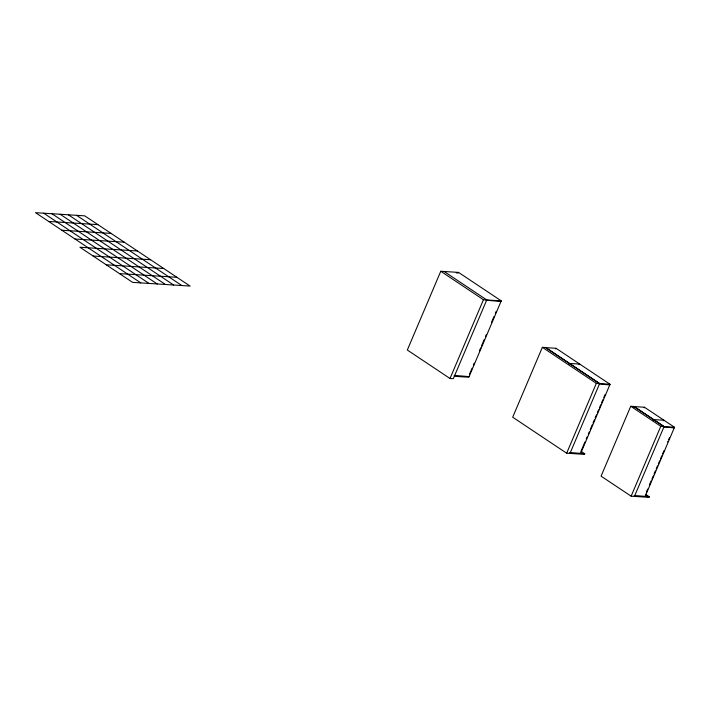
<?xml version="1.0" encoding="UTF-8"?>
<svg xmlns="http://www.w3.org/2000/svg" width="710" height="710" viewBox="0 0 710 710"><rect width="100%" height="100%" fill="white"/><g stroke="black" fill="none" stroke-linecap="round" stroke-linejoin="round"><path stroke-width="1.06" d="M454.338 376.3L468.831 377.241L501.251 300.871L458.562 272.409L440.768 271.255L407.327 350.03L450.007 378.492L453.317 378.705L486.758 299.931L444.078 271.469M458.562 272.409L458.305 273.03L456.237 272.889M450.007 378.492L483.448 299.718L501.251 300.871M469.479 374.276L472.07 368.188M473.357 365.135L474.218 363.112M479.392 350.926L480.688 347.873M481.549 345.85L484.131 339.753M485.427 336.709L486.288 334.676M491.462 322.491L494.045 316.403M495.34 313.358L496.201 311.326M569.979 453.415L599.648 383.533L545.67 347.536L542.36 347.323L512.7 417.205L566.669 453.202L584.472 454.356L584.738 453.734L581.073 451.294M555.806 348.912L556.063 348.299L610.041 384.287L580.673 453.468L580.203 453.157M569.065 364.044L569.331 363.422L579.768 364.097L579.502 364.718L579.032 364.399M566.669 453.202L596.338 383.32L610.041 384.287M581.055 451.143L584.907 442.064M586.194 439.037L587.055 437.023M588.333 433.996L589.193 431.982M590.232 429.523L590.498 428.902M590.906 427.952L592.184 424.926M593.045 422.903L594.323 419.885M595.184 417.862L596.471 414.844M597.323 412.821L598.61 409.794M599.462 407.78L600.749 404.753M601.601 402.739L602.888 399.712M603.74 397.698L605.026 394.671M645.133 496.45L674.5 427.269L664.063 426.595L634.057 406.475L630.746 406.262L601.086 476.144L631.128 496.184L648.931 497.337L649.188 496.716L645.55 494.284M633.764 407.176L634.021 406.564L644.458 407.238L674.5 427.269M644.192 407.851L644.458 407.238M653.271 420.187L653.537 419.574L663.965 420.249L663.708 420.861M631.128 496.184L660.797 426.293L664.098 426.515L634.438 496.397M646.375 492.101L647.653 489.075M649.401 484.957L649.668 484.344M649.792 484.034L651.079 481.016M651.94 478.993L653.218 475.966M654.079 473.952L655.357 470.925M656.217 468.911L657.495 465.884M658.356 463.87L659.643 460.843M660.495 458.829L661.782 455.802M662.634 453.788L663.921 450.761M667.675 441.922L667.933 441.3M668.625 439.667L669.486 437.653M48.662 221.449L97.936 224.635M61.832 230.226L111.097 233.412M74.994 239.004L124.268 242.199M137.429 250.976L79.946 247.249L132.61 282.367L190.094 286.086L84.765 215.858L35.5 212.663L140.82 282.899M93.117 256.026L150.591 259.753M106.278 264.803L163.762 268.531M119.44 273.59L176.923 277.308M500.985 301.484L486.022 300.232M556.063 348.299L545.635 347.616L599.613 383.613M469.097 376.62L454.125 375.368M674.234 427.89L663.326 426.896M584.738 453.734L569.766 452.483M649.188 496.716L634.225 495.465M440.768 271.255L483.448 299.718M609.304 384.589L609.784 384.909L598.876 383.915M634.021 406.564L664.063 426.595M542.36 347.323L596.338 383.32M630.746 406.262L660.797 426.293M646.198 495.509L648.931 497.337M76.556 215.325L181.875 285.553M68.346 214.793L173.666 285.021M60.137 214.26L165.457 284.488M51.919 213.728L157.247 283.964M43.709 213.195L149.029 283.432"/></g></svg>
